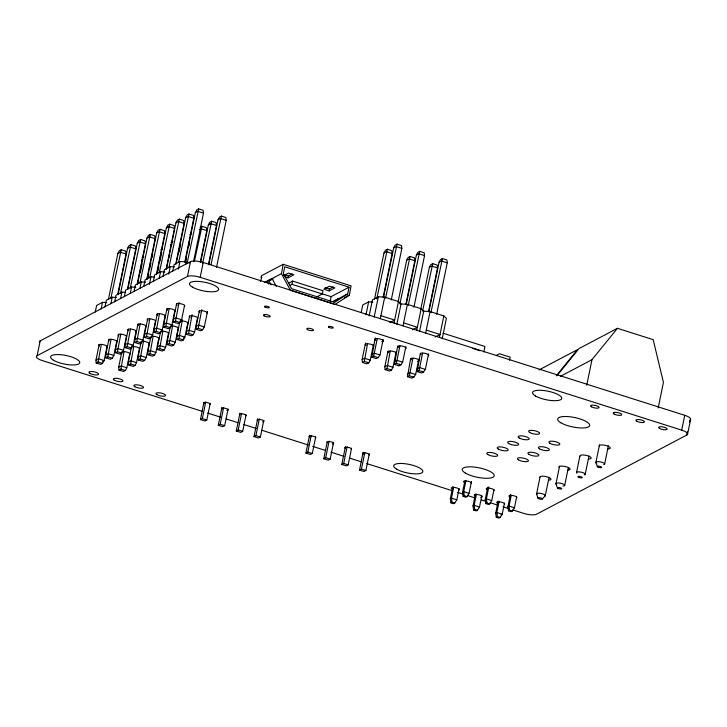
<?xml version="1.0" encoding="UTF-8"?>
<svg xmlns="http://www.w3.org/2000/svg" width="727" height="727" viewBox="0 0 727 727"><rect width="100%" height="100%" fill="white"/><g stroke="black" fill="none" stroke-linecap="round" stroke-linejoin="round"><path stroke-width="1.09" d="M383.156 339.509L379.976 354.994L378.149 357.602L376.241 358.611L371.779 357.193L375.214 337.873M405.839 346.706L402.658 362.191L400.841 364.809L398.932 365.808L394.461 364.391L397.678 346.179M418.825 359.02L415.644 374.514L413.827 377.122L411.918 378.131L407.447 376.713L410.664 358.493M428.53 353.913L425.35 369.398L423.532 372.006L421.615 373.015L417.153 371.597L420.37 353.386M121.627 352.868L118.674 367.253L118.992 370.088L120.909 369.089L124.072 351.586M131.551 346.652L128.379 362.137L128.697 364.981L130.606 363.973L133.777 346.47M150.698 337.546L147.745 351.932L148.063 354.767L149.971 353.758L153.143 336.265M160.622 331.33L157.45 346.815L157.768 349.651L159.676 348.651L162.839 331.148M179.687 322.27L176.734 336.646L177.061 339.482L178.969 338.482L182.359 319.871M189.62 316.045L186.439 331.53L186.757 334.375L188.675 333.366L192.064 314.755M365.517 342.99L362.11 359.583L362.428 362.419L364.336 361.41L367.508 343.907M387.973 351.295L384.801 366.781L385.119 369.625L387.028 368.616L390.19 351.114M99.163 344.562L95.982 360.056L96.155 362.973L98.063 361.964L101.38 344.38M108.868 339.445L105.688 354.94L105.86 357.857L107.769 356.848L111.086 339.264M118.574 334.338L115.393 349.823L115.557 352.74L117.465 351.732L120.791 334.156A4.353 1.281 11.6 0 1 126.589 336.328M128.234 329.24L125.053 344.725L125.226 347.651L127.134 346.643L130.451 329.058M137.939 324.124L134.759 339.618L134.922 342.535L136.84 341.526L140.157 323.942M141.256 341.536L138.075 357.021L138.248 359.947L140.157 358.938L143.701 340.245M147.636 319.017L144.464 334.502L144.628 337.419L146.536 336.41L149.853 318.826A4.353 1.281 11.6 0 1 155.696 320.98M157.232 313.955L154.051 329.449L154.215 332.366L156.123 331.358L159.449 313.773M166.928 308.848L163.748 324.333L163.92 327.25L165.829 326.241L169.146 308.666M170.1 327.323L167.146 341.699L167.319 344.616L169.227 343.617L172.772 324.924M176.634 303.732L173.453 319.217L173.626 322.134L175.534 321.134L179.078 302.441M199.325 310.929L196.145 326.423L196.308 329.34L198.226 328.331L201.77 309.638M284.875 276.814L288.092 277.841L288.319 275.933L292.136 273.925M329.186 290.882L334.911 287.865L329.549 286.156L323.824 289.182L329.186 290.882L329.413 288.982L333.23 286.965M260.357 281.422L261.829 277.241L261.066 277.65L261.42 275.787L283.194 264.31L351.077 285.856L349.323 295.171L335.056 304.459M290.391 290.282L281.44 273.625L283.194 264.31M371.779 357.193L373.687 356.185L377.204 338.8M394.461 364.391L396.379 363.391L399.895 345.997M407.447 376.713L409.356 375.705L412.881 358.311M417.153 371.597L419.061 370.588L422.587 353.204M202.324 411.364L42.248 360.556A9.896 2.908 11.6 0 1 37.132 355.703L40.176 340.881L190.492 261.647A9.896 2.908 11.6 0 1 203.242 262.465L684.798 415.317A9.896 2.908 11.6 0 1 690.286 419.87M95.282 311.974L96.627 305.431L102.507 302.332L106.76 302.605M101.162 308.875L102.507 302.332M104.988 306.858L106.324 300.315L112.212 297.216L116.465 297.488M108.405 299.542L117.865 253.459L119.328 250.742L121.236 249.734L125.707 251.151L126.025 253.987L117.692 294.58M110.849 298.252L121.236 249.734M110.867 303.759L112.212 297.216M114.684 301.75L116.029 295.207L121.909 292.1L125.099 292.309M107.096 346.197L104.143 360.574L102.534 363.382L100.617 364.391L96.155 362.973M118.11 294.426L127.57 248.343L129.033 245.626L130.942 244.617L135.404 246.035L135.731 248.87L127.398 289.464M120.555 293.135L130.942 244.617M120.573 298.643L121.909 292.1M124.353 296.652L125.698 290.109L131.578 287.011L135.831 287.283M105.86 357.857L110.322 359.274L112.231 358.266L113.848 355.467L116.802 341.081M127.816 289.31L137.267 243.236L138.73 240.51L140.647 239.501L145.109 240.919L145.427 243.763L137.103 284.348M130.26 288.019L140.647 239.501M130.233 293.554L131.578 287.011M134.059 291.536L135.395 284.993L141.283 281.894L145.527 282.167M115.557 352.74L120.028 354.158L121.936 353.149L123.554 350.35L126.507 335.965M137.476 284.221L146.936 238.138L148.399 235.412L150.307 234.412L154.778 235.83L155.096 238.665L146.763 279.259M138.039 283.512L138.493 281.313M140.293 272.543L142.101 263.765M139.92 282.93L150.307 234.412M139.938 288.437L141.283 281.894M118.992 370.088L123.463 371.506L125.371 370.506L126.834 367.78L129.788 353.395M143.755 286.42L145.1 279.877L150.98 276.778L154.169 276.987M136.167 330.876L133.214 345.252L131.596 348.06L129.688 349.069L125.226 347.651M147.181 279.104L156.641 233.022L158.104 230.305L160.013 229.296L164.475 230.713L164.802 233.549L156.469 274.143M147.745 278.396L148.644 274.006M149.771 268.527L150.898 263.038M152.025 257.549L152.697 254.259M149.626 277.814L160.013 229.296M149.417 284.411L150.98 276.778M128.697 364.981L133.168 366.399L135.077 365.39L136.54 362.664L139.493 348.288M153.342 281.367L154.687 274.824L160.567 271.725L164.82 271.998M134.922 342.535L139.393 343.953L141.302 342.944L142.919 340.136L145.873 325.76M156.878 273.988L166.338 227.915L167.801 225.188L169.709 224.18L174.18 225.597L174.498 228.432L166.165 269.026M157.895 271.089L158.804 266.7M159.922 261.211L161.73 252.442M159.322 272.698L169.709 224.18M159.231 278.268L160.567 271.725M138.248 359.947L142.71 361.364L144.628 360.356L146.236 357.548L149.189 343.171M163.048 276.26L164.393 269.717L170.272 266.609L174.525 266.882M144.628 337.419L149.099 338.837L151.007 337.828L152.625 335.029L155.578 320.643M166.474 268.935L175.925 222.853L177.388 220.136L179.305 219.127L183.767 220.545L184.085 223.38L175.761 263.974M169.364 257.222L169.818 255.023M168.918 267.645L179.305 219.127M168.709 274.243L170.272 266.609M148.063 354.767L152.534 356.185L154.442 355.176L155.905 352.459L158.859 338.073M172.753 271.144L174.098 264.601L179.978 261.502L186.357 261.911L189.529 262.92M154.215 332.366L158.686 333.784L160.594 332.775L162.212 329.976L165.165 315.591M176.17 263.819L185.63 217.746L187.093 215.019L189.002 214.011L193.473 215.428L193.791 218.264L184.785 262.156M179.069 252.105L180.641 244.426M178.615 262.529L189.002 214.011M178.406 269.135L179.978 261.502M157.768 349.651L162.23 351.068L164.148 350.069L165.611 347.342L168.564 332.957M163.92 327.25L168.382 328.668L170.3 327.659L171.917 324.86L174.862 310.474M185.203 262.002L195.336 212.629L196.799 209.903L198.707 208.894L203.169 210.312L203.496 213.156L193.582 261.429M185.621 262.347L186.521 257.958M188.993 245.89L189.447 243.699M185.912 264.046L186.357 261.911M187.193 262.901L198.707 208.894M37.132 355.703L187.448 276.478L190.492 261.647M167.319 344.616L171.781 346.034L173.698 345.034L175.307 342.226L178.26 327.85M173.626 322.134L178.088 323.551L179.996 322.543L181.614 319.744L184.567 305.358M194.309 261.684L201.988 226.324L206.459 227.742L206.777 230.586L200.243 262.402M187.848 322.788L184.894 337.174L183.431 339.9L181.523 340.899L177.061 339.482M200.661 262.247L208.322 224.943L209.785 222.217L211.693 221.217L216.155 222.635L216.482 225.47L208.594 263.865M202.66 263.147L211.693 221.217M187.448 276.478A9.896 2.908 11.6 0 1 200.198 277.296L203.242 262.465M186.757 334.375L191.228 335.792L193.137 334.783L194.6 332.057L197.553 317.681M208.785 264.81L218.018 219.827L219.481 217.109L221.399 216.101L225.861 217.518L226.188 220.354L216.501 267.527M211.012 264.619L221.399 216.101M196.308 329.34L200.779 330.758L202.688 329.749L204.305 326.941L207.486 311.456M210.212 403.358L206.795 419.997L204.887 421.006L200.416 419.588L203.833 402.949M200.416 419.588L202.324 418.579L205.741 401.94M228.078 409.028L224.661 425.668L222.753 426.676L218.282 425.259L221.926 407.511M218.282 425.259L220.19 424.25L223.607 407.611M246.089 414.744L242.673 431.384L240.755 432.392L236.293 430.975L239.937 413.227M236.293 430.975L238.202 429.966L241.618 413.327M263.801 420.37L260.393 437.009L258.476 438.017L254.014 436.6L257.658 418.852M254.014 436.6L255.922 435.591L259.339 418.952M290 285.366L291.963 284.33L292.636 281.085L323.006 290.727L322.334 293.972L316.445 297.079M330.131 301.432L331.112 296.652L349.06 287.192L347.688 293.881L334.656 302.359L291.545 288.683L283.376 273.461L284.748 266.773L349.06 287.192M315.7 436.845L312.283 453.484L310.374 454.493L305.913 453.075L309.557 435.319M305.913 453.075L307.821 452.067L311.238 435.428M333.566 442.516L330.149 459.155L328.24 460.164L323.779 458.746L327.195 442.098M323.779 458.746L325.687 457.737L329.104 441.098M361.21 312.456L362.746 304.958L368.634 301.859L372.878 302.132M365.999 314.7L368.634 301.859M369.152 315.9L372.451 299.851L378.331 296.743L384.71 297.161L398.469 301.523L401.022 303.95L407.402 304.359L421.151 308.73L423.714 311.147L430.084 311.565L443.843 315.927L446.396 318.353L442.225 338.682M374.532 299.07L383.992 252.987L385.455 250.27L387.364 249.261L391.826 250.679L392.153 253.514L383.138 297.398M351.577 448.232L348.16 464.871L346.252 465.88L341.79 464.462L345.434 446.705M376.75 298.879L387.364 249.261M341.79 464.462L343.698 463.453L347.115 446.814M374.16 317.081L378.331 296.743M362.428 362.419L366.899 363.836L368.807 362.828L370.27 360.11L373.451 344.616M383.556 297.243L393.689 247.88L395.152 245.153L397.06 244.145L401.531 245.562L401.849 248.407L391.271 299.969M380.285 318.699L384.71 297.161M385.555 298.152L397.06 244.145M369.298 453.857L365.881 470.496L363.973 471.505L359.502 470.087L363.146 452.33M359.502 470.087L361.419 469.079L364.836 452.439M398.114 301.887L406.675 260.193L408.138 257.467L410.046 256.467L414.517 257.885L414.835 260.72L405.83 304.604M394.043 323.061L398.469 301.523M399.886 303.886L410.046 256.467M396.851 324.278L401.022 303.95M385.119 369.625L389.581 371.043L391.499 370.034L392.962 367.308L396.133 351.823M406.248 304.449L416.38 255.077L417.843 252.36L419.752 251.351L424.223 252.769L424.541 255.604L413.954 307.167M402.976 325.896L407.402 304.359M408.238 305.358L419.752 251.351M420.806 309.084L429.366 267.391L430.829 264.673L432.738 263.665L437.209 265.082L437.527 267.918L428.521 311.801M416.735 330.267L421.151 308.73M422.578 311.083L432.738 263.665M419.534 331.485L423.714 311.147M428.93 311.647L439.072 262.283L440.535 259.557L442.443 258.548L446.905 259.966L447.232 262.81L436.645 314.373M425.668 333.102L430.084 311.565M430.929 312.555L442.443 258.548M439.417 337.464L443.843 315.927M459.11 488.689L456.829 499.812L454.729 503.093L453.584 503.702L450.904 502.848L450.322 498.713L452.776 486.763M453.757 486.99L451.467 498.113L452.049 502.248L454.729 503.093M483.837 352.013L484.964 346.497L443.034 333.184M471.505 481.419L469.051 493.369L466.952 496.65L465.807 497.259L463.126 496.405L462.545 492.27L464.835 481.147M465.925 480.801L463.699 491.67L464.271 495.805L466.952 496.65M481.801 495.896L479.52 507.01L477.421 510.299L476.276 510.899L473.595 510.054L473.013 505.919L475.467 493.96M476.439 494.187L474.158 505.31L474.74 509.445L477.421 510.299M509.518 360.21L510.154 357.148L499.431 353.749L496.377 355.358M493.969 489.707L491.743 500.567L489.644 503.856L488.499 504.456L485.818 503.611L485.236 499.476L487.744 487.235M488.835 486.917L486.381 498.867L486.963 503.002L489.644 503.856M504.493 503.093L502.212 514.216L500.103 517.497L498.958 518.106L496.277 517.251L495.705 513.117L498.159 501.167M499.131 501.394L496.85 512.517L497.422 516.652L500.103 517.497M516.661 496.904L514.434 507.773L512.326 511.054L511.181 511.663L508.5 510.808L507.928 506.674L510.436 494.442M511.299 495.205L509.073 506.074L509.654 510.209L512.326 511.054M536.608 493.769L539.952 477.475M549.058 477.294L545.259 495.769L542.333 498.976A2.226 0.654 11.6 0 1 538.825 498.749A2.226 0.654 11.6 0 1 539.361 497.704A2.226 0.654 11.6 0 1 542.333 498.976M556.01 483.546L559.581 466.152M564.67 485.536L568.232 468.152M586.716 385.292L591.969 359.711L617.441 328.313L653.173 339.654L663.433 382.393L658.18 407.974M576.529 472.45L579.873 456.147M585.19 474.44L588.979 455.965M595.94 462.218L599.502 444.833M604.591 464.217L608.381 445.742M687.515 431.82L686.824 434.982A9.896 2.908 11.6 0 0 681.708 430.139L684.752 415.308M689.478 422.287L689.905 420.17M687.578 434.183L690.623 419.352M398.932 365.808L399.786 364.263M556.291 375.804L577.52 349.632L539.016 369.934M557 375.65L578.937 348.606L617.441 328.313M333.675 301.841L338.918 298.424L333.957 301.051L333.366 301.432L347.688 293.881M271.662 278.759L267.118 281.176L268.699 284.112M117.865 253.459L120.309 252.169L126.025 253.987M127.57 248.343L130.015 247.062L135.731 248.87M137.267 243.236L139.711 241.946L145.427 243.763M146.936 238.138L149.38 236.848L155.096 238.665M156.641 233.022L159.086 231.74L164.802 233.549M166.338 227.915L168.782 226.624L174.498 228.432M175.925 222.853L178.369 221.571L184.085 223.38M185.63 217.746L188.075 216.455L193.791 218.264M195.336 212.629L197.78 211.339L203.496 213.156M142.019 257.94L143.928 256.931M171.09 242.618L172.999 241.609M200.079 227.333L201.988 226.324M141.365 260.23L143.001 259.375M160.776 250.006L162.403 249.143M170.436 244.908L172.072 244.054M189.847 234.685L191.474 233.821M199.434 229.632L201.061 228.769L206.777 230.586M208.322 224.943L210.766 223.652L216.482 225.47M218.018 219.827L220.463 218.536L226.188 220.354M95.982 360.056L98.427 358.765L104.143 360.574L102.516 361.437M105.688 354.94L108.132 353.649L113.848 355.467M115.393 349.823L117.838 348.533L123.554 350.35M125.053 344.725L127.498 343.444L133.214 345.252L131.587 346.116M134.759 339.618L137.203 338.328L142.919 340.136M144.464 334.502L146.909 333.211L152.625 335.029M154.051 329.449L156.496 328.159L162.212 329.976M163.748 324.333L166.192 323.042L171.917 324.86M173.453 319.217L175.898 317.926L181.614 319.744M264.601 282.503L281.44 273.625M269.054 281.013L273.025 278.923M283.684 275.633L288.465 273.116L293.826 274.815L288.092 277.841M118.674 367.253L121.118 365.963L126.834 367.78M128.379 362.137L130.824 360.846L136.54 362.664M138.075 357.021L140.52 355.739L146.236 357.548M147.745 351.932L150.189 350.641L155.905 352.459M157.45 346.815L159.895 345.525L165.611 347.342M167.146 341.699L169.591 340.409L175.307 342.226M176.734 336.646L179.178 335.356L184.894 337.174L183.268 338.037M186.439 331.53L188.884 330.249L194.6 332.057M196.145 326.423L198.589 325.133L204.305 326.941M288.71 283.157L292.636 281.085M383.992 252.987L386.437 251.706L392.153 253.514M393.689 247.88L396.133 246.589L401.849 248.407M406.675 260.193L409.119 258.903L414.835 260.72M416.38 255.077L418.825 253.787L424.541 255.604M344.653 297.643L349.323 295.171M429.366 267.391L431.811 266.109L437.527 267.918M439.072 262.283L441.516 260.993L447.232 262.81M389.808 322.615L394.661 320.062L380.903 315.7M412.5 329.822L417.353 327.259L403.594 322.897M362.11 359.583L364.554 358.293L370.27 360.11M371.815 354.467L374.26 353.177L379.976 354.994M435.182 337.019L440.035 334.465L426.286 330.094M384.801 366.781L387.246 365.49L392.962 367.308M394.497 361.664L396.942 360.383L402.658 362.191M407.483 373.987L409.928 372.697L415.644 374.514M417.189 368.871L419.633 367.58L425.35 369.398M560.372 376.368L591.969 359.711M450.322 498.713L451.467 498.113L456.829 499.812M462.545 492.27L463.699 491.67L469.051 493.369M450.904 502.848L452.049 502.248M463.126 496.405L464.271 495.805M473.013 505.919L474.158 505.31L479.52 507.01M485.236 499.476L486.381 498.867L491.743 500.567M473.595 510.054L474.74 509.445M485.818 503.611L486.963 503.002M495.705 513.117L496.85 512.517L502.212 514.216L501.057 514.816M507.928 506.674L509.073 506.074L514.434 507.773M496.277 517.251L497.422 516.652M508.5 510.808L509.654 510.209M686.861 435L536.544 514.225A9.924 2.917 11.6 0 1 524.649 513.68L512.753 509.9M284.03 274.579L288.319 275.933M325.123 287.619L329.413 288.982M321.461 293.59L331.112 296.652M291.963 284.33L322.334 293.972M291.454 290.627L333.984 304.122M472.559 348.378L480.065 350.759M200.198 277.296L681.708 430.139M373.687 356.185L378.149 357.602M396.379 363.391L400.841 364.809M419.061 370.588L423.532 372.006M364.336 361.41L368.807 362.828M387.028 368.616L391.499 370.034M409.356 375.705L413.827 377.122M175.534 321.134L179.996 322.543M198.226 328.331L202.688 329.749M188.675 333.366L193.137 334.783M165.829 326.241L170.3 327.659M178.969 338.482L183.431 339.9M156.123 331.358L160.594 332.775M146.536 336.41L151.007 337.828M169.227 343.617L173.698 345.034M159.676 348.651L164.148 350.069M136.84 341.526L141.302 342.944M149.971 353.758L154.442 355.176M127.134 346.643L131.596 348.06M117.465 351.732L121.936 353.149M140.157 358.938L144.628 360.356M130.606 363.973L135.077 365.39M107.769 356.848L112.231 358.266M120.909 369.089L125.371 370.506M98.063 361.964L102.534 363.382M207.731 413.081L220.708 417.207M226.124 418.925L238.02 422.696M243.427 424.414L256.404 428.53M261.811 430.248L308.321 445.015M312.646 446.387L325.632 450.504M331.039 452.221L344.016 456.338M349.423 458.055L361.319 461.836M366.735 463.553L452.176 490.67M457.583 492.388L462.999 494.106M467.325 495.478L474.895 497.886M481.383 499.94L485.709 501.321M490.034 502.693L497.604 505.092M503.011 506.81L508.427 508.527M202.324 418.579L206.795 419.997M220.19 424.25L224.661 425.668M238.202 429.966L242.673 431.384M255.922 435.591L260.393 437.009M307.821 452.067L312.283 453.484M325.687 457.737L330.149 459.155M343.698 463.453L348.16 464.871M361.419 469.079L365.881 470.496M272.08 278.559L276.296 286.402M268.681 280.331L271.098 284.82M595.922 462.563L597.33 466.598M556.001 483.891L557.409 487.926M536.59 494.115L537.998 498.149M39.558 342.472A9.896 2.908 11.6 0 1 40.176 340.881M539.825 477.33A5.743 1.69 11.6 0 1 547.631 477.003A5.743 1.69 11.6 0 1 548.794 480.174M558.927 467.261A5.743 1.69 11.6 0 1 566.733 466.934A5.743 1.69 11.6 0 1 567.896 470.115M580.01 456.147A5.743 1.69 11.6 0 1 587.825 455.82A5.743 1.69 11.6 0 1 588.988 458.991M599.112 446.078A5.743 1.69 11.6 0 1 606.918 445.751A5.743 1.69 11.6 0 1 608.081 448.932M418.816 360.919A4.353 1.281 11.6 0 1 417.452 361.192M411.464 359.81A4.353 1.281 11.6 0 1 413.29 358.157A4.353 1.281 11.6 0 1 419.134 360.301M388.772 352.613A4.353 1.281 11.6 0 1 391.689 351.077A4.353 1.281 11.6 0 1 396.124 353.713M366.09 345.407A4.353 1.281 11.6 0 1 368.998 343.871A4.353 1.281 11.6 0 1 373.442 346.515M375.786 340.291A4.353 1.281 11.6 0 1 376.65 338.628A4.353 1.281 11.6 0 1 382.629 340.009A4.353 1.281 11.6 0 1 381.775 341.672M398.478 347.497A4.353 1.281 11.6 0 1 401.386 345.961A4.353 1.281 11.6 0 1 405.83 348.596M421.169 354.694A4.353 1.281 11.6 0 1 424.077 353.158A4.353 1.281 11.6 0 1 428.521 355.803M257.812 420.697A3.462 1.018 11.6 0 1 258.494 419.37A3.462 1.018 11.6 0 1 263.256 420.47A3.462 1.018 11.6 0 1 262.574 421.796M239.946 415.026A3.462 1.018 11.6 0 1 242.264 413.808A3.462 1.018 11.6 0 1 245.79 415.908M222.08 409.356A3.462 1.018 11.6 0 1 222.762 408.029A3.462 1.018 11.6 0 1 227.524 409.128A3.462 1.018 11.6 0 1 226.842 410.455M204.214 403.685A3.462 1.018 11.6 0 1 206.532 402.467A3.462 1.018 11.6 0 1 210.067 404.566M363.3 454.184A3.462 1.018 11.6 0 1 365.617 452.966A3.462 1.018 11.6 0 1 369.152 455.057M345.434 448.514A3.462 1.018 11.6 0 1 347.751 447.296A3.462 1.018 11.6 0 1 351.286 449.386M327.568 442.843A3.462 1.018 11.6 0 1 328.259 441.516A3.462 1.018 11.6 0 1 333.011 442.616A3.462 1.018 11.6 0 1 332.33 443.943M309.711 437.172A3.462 1.018 11.6 0 1 312.019 435.955A3.462 1.018 11.6 0 1 315.554 438.054M199.825 312.346A4.353 1.281 11.6 0 1 202.742 310.811A4.353 1.281 11.6 0 1 207.177 313.446M190.129 317.463A4.353 1.281 11.6 0 1 193.037 315.927A4.353 1.281 11.6 0 1 197.471 318.562M179.914 321.18A4.353 1.281 11.6 0 1 185.521 321.543A4.353 1.281 11.6 0 1 187.775 323.679M170.209 326.296A4.353 1.281 11.6 0 1 174.744 326.368A4.353 1.281 11.6 0 1 178.388 328.186M161.876 331.139A4.353 1.281 11.6 0 1 168.682 333.293M150.843 336.51A4.353 1.281 11.6 0 1 156.45 336.865A4.353 1.281 11.6 0 1 158.704 339M141.102 341.645A4.353 1.281 11.6 0 1 146.709 341.999A4.353 1.281 11.6 0 1 148.962 344.135M132.768 346.479A4.353 1.281 11.6 0 1 139.575 348.642M121.7 351.868A4.353 1.281 11.6 0 1 127.307 352.231A4.353 1.281 11.6 0 1 129.56 354.367M99.517 346.061A4.353 1.281 11.6 0 1 102.425 344.525A4.353 1.281 11.6 0 1 106.869 347.161M109.223 340.945A4.353 1.281 11.6 0 1 112.131 339.409A4.353 1.281 11.6 0 1 116.574 342.044M118.919 335.829A4.353 1.281 11.6 0 1 120.755 334.175M128.661 330.694A4.353 1.281 11.6 0 1 131.578 329.158A4.353 1.281 11.6 0 1 136.013 331.803M138.33 325.605A4.353 1.281 11.6 0 1 141.238 324.069A4.353 1.281 11.6 0 1 145.682 326.705M148.026 320.489A4.353 1.281 11.6 0 1 149.862 318.835M157.732 315.373A4.353 1.281 11.6 0 1 160.649 313.837A4.353 1.281 11.6 0 1 165.084 316.481M167.437 310.256A4.353 1.281 11.6 0 1 170.345 308.721A4.353 1.281 11.6 0 1 174.789 311.365M177.143 305.14A4.353 1.281 11.6 0 1 180.051 303.613A4.353 1.281 11.6 0 1 184.485 306.249M464.326 482.483A4.062 1.19 11.6 0 1 467.034 481.047A4.062 1.19 11.6 0 1 471.178 483.51M509.7 496.886A4.062 1.19 11.6 0 1 512.417 495.451A4.062 1.19 11.6 0 1 516.552 497.913M452.103 488.926A4.062 1.19 11.6 0 1 454.811 487.49A4.062 1.19 11.6 0 1 458.946 489.953M497.477 503.329A4.062 1.19 11.6 0 1 500.194 501.894A4.062 1.19 11.6 0 1 504.329 504.356M487.017 489.68A4.062 1.19 11.6 0 1 489.725 488.253A4.062 1.19 11.6 0 1 493.86 490.707M475.058 495.987A4.062 1.19 11.6 0 1 475.858 494.433A4.062 1.19 11.6 0 1 481.428 495.714A4.062 1.19 11.6 0 1 480.629 497.268M596.767 463.363A4.453 1.309 11.6 0 1 597.349 461.672A4.453 1.309 11.6 0 1 603.256 462.799A4.453 1.309 11.6 0 1 603.701 464.68M576.802 473.186A4.453 1.309 11.6 0 1 581.482 472.241A4.453 1.309 11.6 0 1 584.299 474.913M556.282 484.282A4.453 1.309 11.6 0 1 558.363 482.982A4.453 1.309 11.6 0 1 564.052 484.527A4.453 1.309 11.6 0 1 562.962 486.099M536.88 494.505A4.453 1.309 11.6 0 1 540.988 493.442A4.453 1.309 11.6 0 1 544.95 496.05M53.534 360.265A14.849 4.362 11.6 0 0 78.589 364.027A14.849 4.362 11.6 0 0 63.458 355.03A14.849 4.362 11.6 0 0 53.534 360.265M192.391 287.074A14.849 4.362 11.6 0 0 217.446 290.836A14.849 4.362 11.6 0 0 202.315 281.84A14.849 4.362 11.6 0 0 192.391 287.074M396.624 469.169A14.849 4.362 11.6 0 0 421.687 472.932A14.849 4.362 11.6 0 0 406.557 463.935A14.849 4.362 11.6 0 0 396.624 469.169M535.481 395.979A14.849 4.362 11.6 0 0 560.544 399.741A14.849 4.362 11.6 0 0 545.414 390.744A14.849 4.362 11.6 0 0 535.481 395.979M114.248 380.157A4.953 1.454 11.6 0 0 122.599 381.421A4.953 1.454 11.6 0 0 117.556 378.422A4.953 1.454 11.6 0 0 114.248 380.157M134.795 386.682A4.953 1.454 11.6 0 0 143.146 387.936A4.953 1.454 11.6 0 0 138.103 384.937A4.953 1.454 11.6 0 0 134.795 386.682M265.028 307.058A2.472 0.727 11.6 0 0 269.208 307.685A2.472 0.727 11.6 0 0 266.682 306.185A2.472 0.727 11.6 0 0 265.028 307.058M328.895 327.332A2.472 0.727 11.6 0 0 333.075 327.959A2.472 0.727 11.6 0 0 330.549 326.459A2.472 0.727 11.6 0 0 328.895 327.332M264.101 315.845A3.462 1.018 11.6 0 0 269.944 316.727A3.462 1.018 11.6 0 0 266.409 314.627A3.462 1.018 11.6 0 0 264.101 315.845M307.421 329.595A3.462 1.018 11.6 0 0 313.264 330.476A3.462 1.018 11.6 0 0 309.738 328.377A3.462 1.018 11.6 0 0 307.421 329.595M529.701 432.483A5.643 1.663 11.6 0 0 539.225 433.91A5.643 1.663 11.6 0 0 533.473 430.493A5.643 1.663 11.6 0 0 529.701 432.483M519.232 437.999A5.643 1.663 11.6 0 0 528.756 439.426A5.643 1.663 11.6 0 0 523.004 436.009A5.643 1.663 11.6 0 0 519.232 437.999M508.727 443.534A5.643 1.663 11.6 0 0 518.251 444.96A5.643 1.663 11.6 0 0 512.499 441.543A5.643 1.663 11.6 0 0 508.727 443.534M498.268 449.05A5.643 1.663 11.6 0 0 507.782 450.486A5.643 1.663 11.6 0 0 502.039 447.06A5.643 1.663 11.6 0 0 498.268 449.05M487.799 454.566A5.643 1.663 11.6 0 0 497.323 456.002A5.643 1.663 11.6 0 0 491.57 452.585A5.643 1.663 11.6 0 0 487.799 454.566M549.93 443.316A5.643 1.663 11.6 0 0 559.445 444.751A5.643 1.663 11.6 0 0 553.701 441.334A5.643 1.663 11.6 0 0 549.93 443.316M539.461 448.841A5.643 1.663 11.6 0 0 548.985 450.267A5.643 1.663 11.6 0 0 543.233 446.851A5.643 1.663 11.6 0 0 539.461 448.841M528.956 454.375A5.643 1.663 11.6 0 0 538.48 455.802A5.643 1.663 11.6 0 0 532.727 452.385A5.643 1.663 11.6 0 0 528.956 454.375M518.487 459.891A5.643 1.663 11.6 0 0 528.011 461.318A5.643 1.663 11.6 0 0 522.259 457.901A5.643 1.663 11.6 0 0 518.487 459.891M465.398 473.086A16.33 4.807 11.6 0 0 492.961 477.23A16.33 4.807 11.6 0 0 476.312 467.334A16.33 4.807 11.6 0 0 465.398 473.086M560.853 422.769A16.33 4.807 11.6 0 0 588.425 426.913A16.33 4.807 11.6 0 0 571.776 417.016A16.33 4.807 11.6 0 0 560.853 422.769M659.453 428.394A4.353 1.281 11.6 0 0 666.804 429.503A4.353 1.281 11.6 0 0 662.37 426.858A4.353 1.281 11.6 0 0 659.453 428.394M636.77 421.197A4.353 1.281 11.6 0 0 644.122 422.296A4.353 1.281 11.6 0 0 639.678 419.661A4.353 1.281 11.6 0 0 636.77 421.197M614.079 413.99A4.353 1.281 11.6 0 0 621.431 415.099A4.353 1.281 11.6 0 0 616.987 412.454A4.353 1.281 11.6 0 0 614.079 413.99M591.387 406.793A4.353 1.281 11.6 0 0 598.739 407.892A4.353 1.281 11.6 0 0 594.304 405.257A4.353 1.281 11.6 0 0 591.387 406.793M89.875 373.396A4.953 1.454 11.6 0 0 98.227 374.65A4.953 1.454 11.6 0 0 93.183 371.651A4.953 1.454 11.6 0 0 89.875 373.396M156.868 394.661A4.953 1.454 11.6 0 0 165.22 395.915A4.953 1.454 11.6 0 0 160.176 392.916A4.953 1.454 11.6 0 0 156.868 394.661M578.747 477.421A2.226 0.654 11.6 0 0 582.263 477.648A2.226 0.654 11.6 0 0 579.283 476.376A2.226 0.654 11.6 0 0 578.747 477.421M598.157 467.197A2.226 0.654 11.6 0 0 601.665 467.425A2.226 0.654 11.6 0 0 598.694 466.152A2.226 0.654 11.6 0 0 598.157 467.197M558.227 488.526A2.226 0.654 11.6 0 0 561.744 488.744A2.226 0.654 11.6 0 0 558.763 487.481A2.226 0.654 11.6 0 0 558.227 488.526"/></g></svg>
